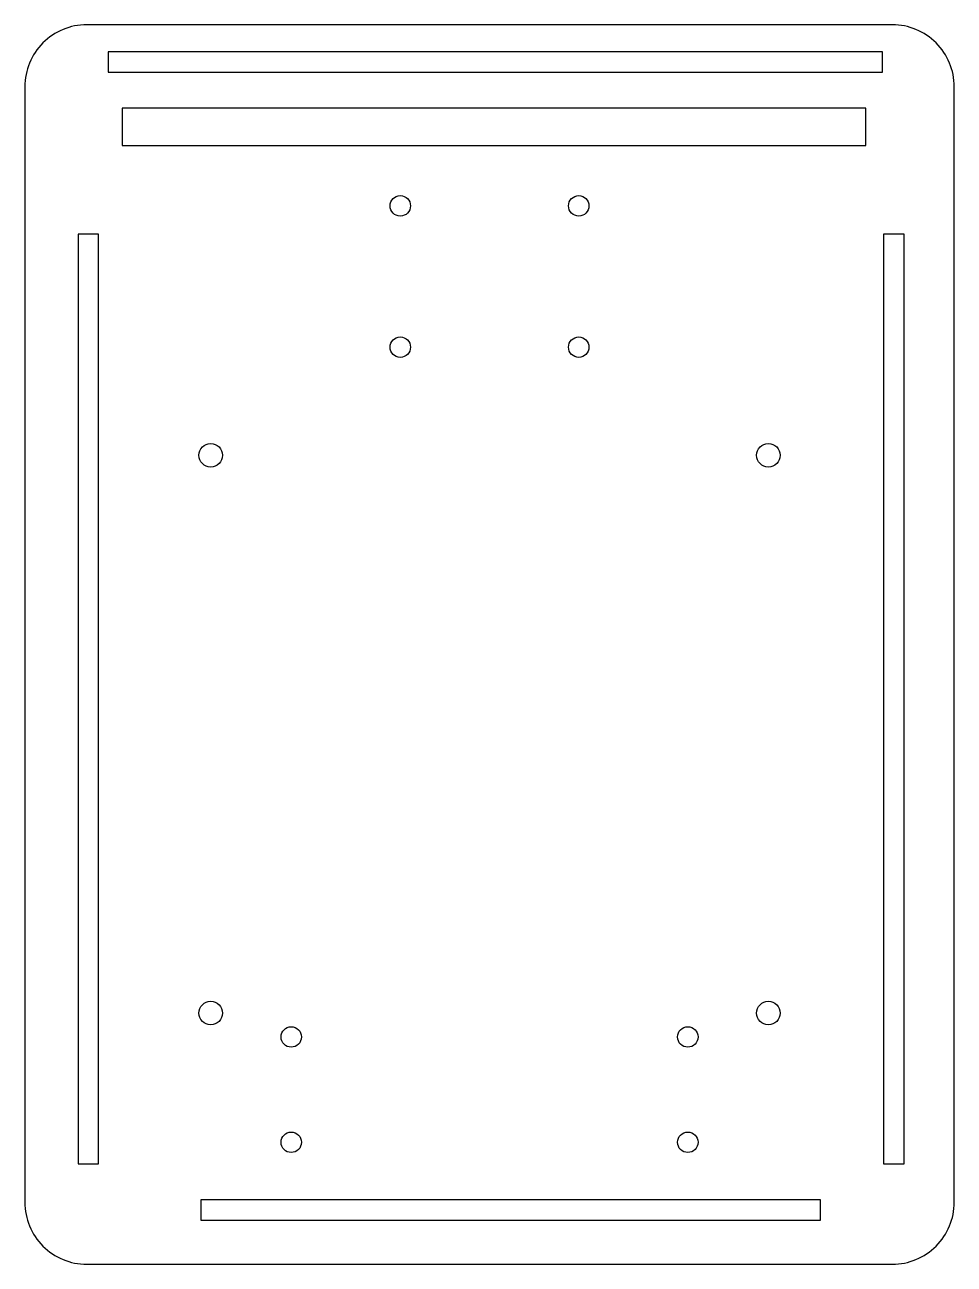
# Model space of a CAD drawing. Header units: millimetres. Extents: x 155 to 305, y 462 to 662.
import ezdxf

# ---------------------------------------------------------------- set-up
doc = ezdxf.new("R2010")
doc.units = ezdxf.units.MM
doc.header["$MEASUREMENT"] = 0

msp = doc.modelspace()

# ---------------------------------------------------------------- linework, layer by layer
msp.add_lwpolyline([(164.56, 461.54), (294.56, 461.54, 0.414214), (304.56, 471.54), (304.56, 651.54, 0.414214), (294.56, 661.54), (164.56, 661.54, 0.414214), (154.56, 651.54), (154.56, 471.54, 0.414214)], format="xyb", close=True)
for points in [[(167.99, 653.87), (292.99, 653.87), (292.99, 657.17), (167.99, 657.17)], [(170.3, 642.08), (290.3, 642.08), (290.3, 648.08), (170.3, 648.08)], [(163.16, 477.74), (166.46, 477.74), (166.46, 627.74), (163.16, 627.74)], [(293.16, 477.74), (296.46, 477.74), (296.46, 627.74), (293.16, 627.74)], [(182.97, 468.63), (282.97, 468.63), (282.97, 471.93), (182.97, 471.93)]]:
    msp.add_lwpolyline(points, close=True)
for centre, radius in [((215.16, 632.32), 1.65), ((243.96, 632.32), 1.65), ((215.16, 609.52), 1.65), ((243.96, 609.52), 1.65), ((184.56, 592.07), 1.9), ((274.56, 592.07), 1.9), ((184.56, 502.07), 1.9), ((274.56, 502.07), 1.9), ((197.56, 498.21), 1.65), ((261.56, 498.21), 1.65), ((197.56, 481.21), 1.65), ((261.56, 481.21), 1.65)]:
    msp.add_circle(centre, radius)

doc.saveas('drawing.dxf')
